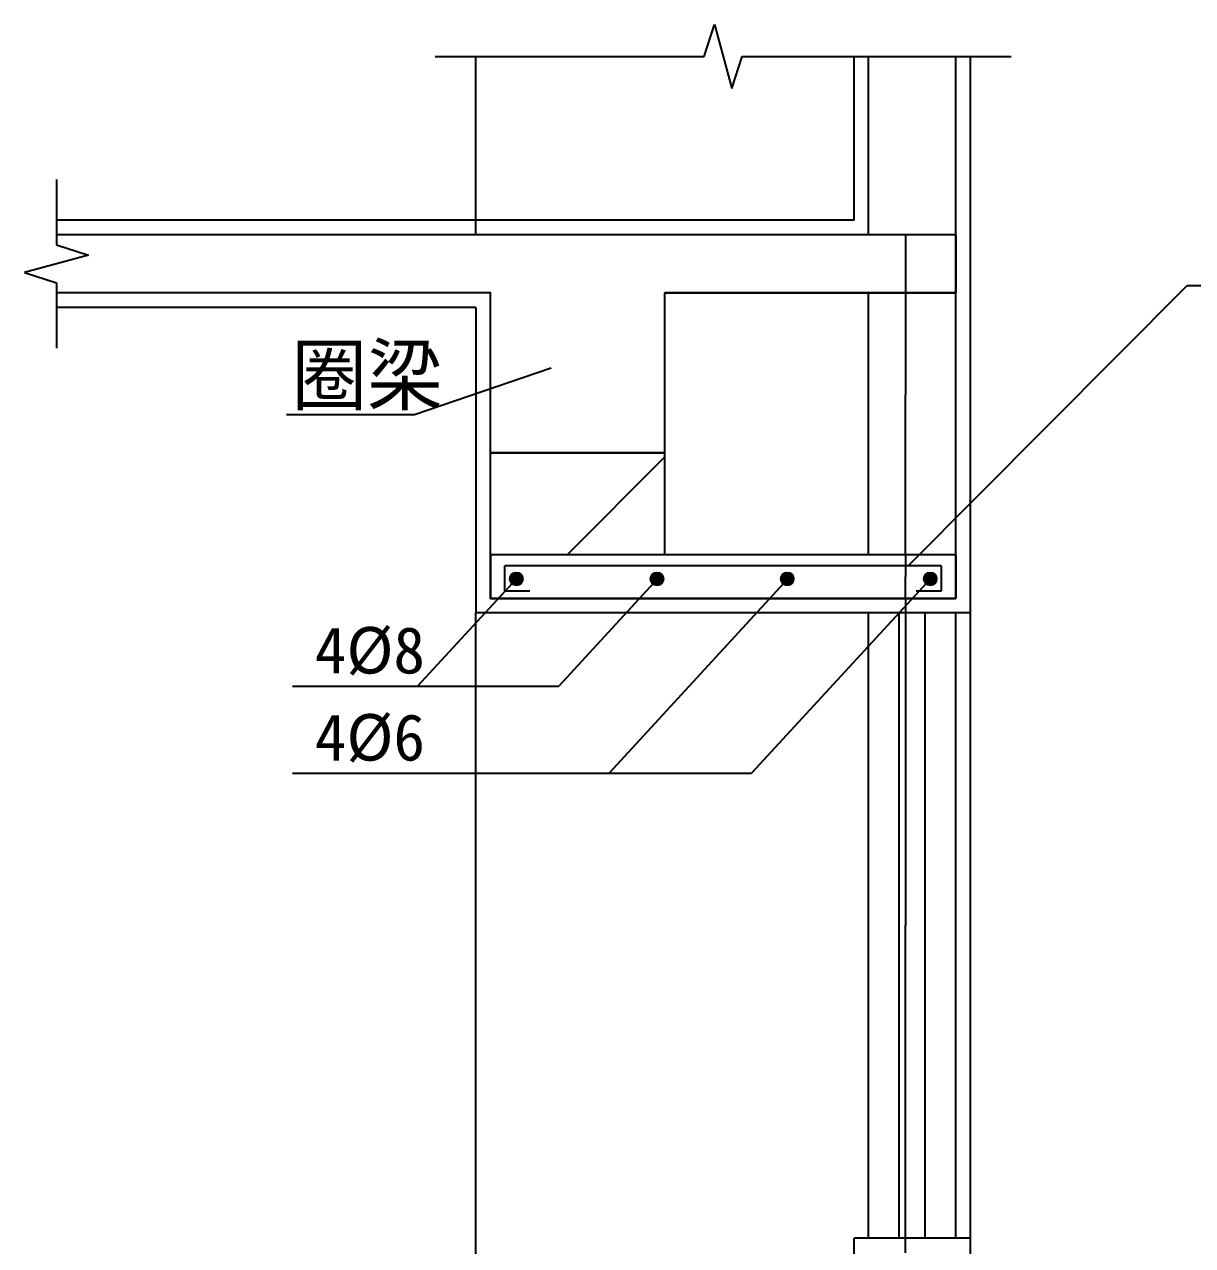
# Model space of a CAD drawing. Header units: metres. Extents: x 16 to 4383, y -1447 to 2914.
# Drawn here: x 92 to 1698, y 1236 to 2914 of the extents above; entities that cross this region are included whole.
import ezdxf

# ---------------------------------------------------------------- set-up
doc = ezdxf.new("R2010")
doc.units = ezdxf.units.M
for name, color, linetype in [('OTHER', 7, 'Continuous'), ('PUB_DIM', 3, 'Continuous'), ('PUB_TEXT', 7, 'Continuous'), ('PUB_WALL', 255, 'Continuous'), ('S_E_WALL', 4, 'Continuous'), ('S_FLOOR', 2, 'Continuous'), ('S_WALL', 255, 'Continuous'), ('S_WINDOW', 2, 'Continuous')]:
    doc.layers.add(name, color=color, linetype=linetype)
doc.dimstyles.get("Standard").update_dxf_attribs({"dimtxt": 2.5, "dimasz": 2.5, "dimexe": 1.25, "dimexo": 0.625, "dimtad": 1, "dimcen": 2.5, "dimazin": 3, "dimtfac": 1, "dimtmove": 0, "dimatfit": 3})

# ---------------------------------------------------------------- blocks, each defined once
blk = doc.blocks.new('_CLOSEDFILLED')
at = {"color": 0, "linetype": 'BYBLOCK'}
blk.add_solid([(-1, 0.2), (0, 0), (-1, -0.2)], dxfattribs=at)
blk = doc.blocks.new('*D4')
for p, q in [((1303.55, 2125.23), (1303.55, 1675.39)), ((1303.3, 1675.39), (1303.05, 1675.39)), ((1303.55, 1225.55), (1303.55, 1675.39)), ((1303.55, 1675.39), (1303.55, 1675.39)), ((1303.8, 1675.39), (1304.05, 1675.39))]:
    blk.add_line(p, q)
at = {"layer": 'Defpoints'}
for p in [(1303.55, 2125.23), (1303.55, 1675.39), (1303.55, 1225.55)]:
    blk.add_point(p, dxfattribs=at)
at = {"layer": 'PUB_DIM', "xscale": 0.25, "yscale": 0.25}
blk.add_blockref('_CLOSEDFILLED', (1303.55, 1675.39), dxfattribs=at)
at = {"layer": 'PUB_DIM', "xscale": 0.25, "yscale": 0.25, "rotation": 180}
blk.add_blockref('_CLOSEDFILLED', (1303.55, 1675.39), dxfattribs=at)
at = {"layer": 'PUB_DIM', "insert": (1303.55, 1676.515), "char_height": 1, "attachment_point": 5}
blk.add_mtext('1700', dxfattribs=at)
blk = doc.blocks.new('*D5')
for p, q in [((1303.55, 2185.23), (1303.55, 2155.23)), ((1303.3, 2155.23), (1303.05, 2155.23)), ((1303.55, 2125.23), (1303.55, 2155.23)), ((1303.55, 2155.23), (1303.55, 2155.23)), ((1303.8, 2155.23), (1304.05, 2155.23))]:
    blk.add_line(p, q)
at = {"layer": 'Defpoints'}
for p in [(1303.55, 2185.23), (1303.55, 2155.23), (1303.55, 2125.23)]:
    blk.add_point(p, dxfattribs=at)
at = {"layer": 'PUB_DIM', "xscale": 0.25, "yscale": 0.25}
blk.add_blockref('_CLOSEDFILLED', (1303.55, 2155.23), dxfattribs=at)
at = {"layer": 'PUB_DIM', "xscale": 0.25, "yscale": 0.25, "rotation": 180}
blk.add_blockref('_CLOSEDFILLED', (1303.55, 2155.23), dxfattribs=at)
at = {"layer": 'PUB_DIM', "insert": (1303.55, 2156.355), "char_height": 1, "attachment_point": 5}
blk.add_mtext('0', dxfattribs=at)
blk = doc.blocks.new('*D22')
for p, q in [((1303.55, 2625.23), (1303.55, 2405.23)), ((1303.3, 2405.23), (1303.05, 2405.23)), ((1303.55, 2185.23), (1303.55, 2405.23)), ((1303.55, 2405.23), (1303.55, 2405.23)), ((1303.8, 2405.23), (1304.05, 2405.23))]:
    blk.add_line(p, q)
at = {"layer": 'Defpoints'}
for p in [(1303.55, 2625.23), (1303.55, 2405.23), (1303.55, 2185.23)]:
    blk.add_point(p, dxfattribs=at)
at = {"layer": 'PUB_DIM', "xscale": 0.25, "yscale": 0.25}
blk.add_blockref('_CLOSEDFILLED', (1303.55, 2405.23), dxfattribs=at)
at = {"layer": 'PUB_DIM', "xscale": 0.25, "yscale": 0.25, "rotation": 180}
blk.add_blockref('_CLOSEDFILLED', (1303.55, 2405.23), dxfattribs=at)
at = {"layer": 'PUB_DIM', "insert": (1303.55, 2406.355), "char_height": 1, "attachment_point": 5}
blk.add_mtext('240', dxfattribs=at)

msp = doc.modelspace()

# ---------------------------------------------------------------- hatches: boundary and pattern name
at = {"layer": 'PUB_TEXT'}
h = msp.add_hatch(dxfattribs=at)
h.set_pattern_fill('ANSI31', scale=300)
h.paths.add_polyline_path([(732.75, 2325.23), (732.75, 2185.23), (972.75, 2185.23), (972.75, 2325.23)])
h = msp.add_hatch(dxfattribs=at)
h.set_pattern_fill('SOLID')
h.paths.add_polyline_path([(759.7, 2152.17, 1), (777.27, 2152.17, 1)])
h = msp.add_hatch(dxfattribs=at)
h.set_pattern_fill('SOLID')
h.paths.add_polyline_path([(953.02, 2152.17, 1), (970.59, 2152.17, 1)])
h = msp.add_hatch(dxfattribs=at)
h.set_pattern_fill('SOLID')
h.paths.add_polyline_path([(1132.15, 2152.17, 1), (1149.72, 2152.17, 1)])
h = msp.add_hatch(dxfattribs=at)
h.set_pattern_fill('SOLID')
h.paths.add_polyline_path([(1328.82, 2152.17, 1), (1346.39, 2152.17, 1)])

# ---------------------------------------------------------------- linework, layer by layer
at = {"layer": 'OTHER'}
for p, q in [((1026.75, 2870.38), (1040.75, 2914.38)), ((1040.75, 2914.38), (1064.75, 2826.38)), ((656.75, 2870.38), (1026.75, 2870.38)), ((1064.75, 2826.38), (1078.75, 2870.38)), ((1078.75, 2870.38), (1448.75, 2870.38)), ((136.05, 2701.23), (136.05, 2611.23)), ((136.05, 2611.23), (180.05, 2597.23)), ((180.05, 2597.23), (92.05, 2573.23)), ((92.05, 2573.23), (136.05, 2559.23)), ((136.05, 2559.23), (136.05, 2469.23))]:
    msp.add_line(p, q, dxfattribs=at)
at = {"layer": 'PUB_DIM'}
for p, q in [((628.46, 2378.13), (816.35, 2442.08)), ((452.25, 2378.13), (628.46, 2378.13)), ((1352.75, 2170.22), (752.75, 2170.22)), ((752.75, 2135.23), (752.75, 2170.22)), ((1352.75, 2170.22), (1352.75, 2135.23)), ((787.15, 2135.23), (752.75, 2135.23)), ((1352.75, 2135.23), (1318.36, 2135.23))]:
    msp.add_line(p, q, dxfattribs=at)
at = {"layer": 'PUB_TEXT'}
for p, q in [((1232.75, 2645.23), (1232.75, 2870.38)), ((1392.75, 125.23), (1392.75, 2870.38)), ((1232.75, 2645.23), (136.05, 2645.23)), ((1307.43, 2170.22), (1690.76, 2555.64)), ((1690.76, 2555.64), (1956.7, 2555.64)), ((712.75, 2525.23), (136.05, 2525.23)), ((712.75, 2525.23), (712.75, 2105.23)), ((768.48, 2152.17), (632.7, 2004.51)), ((962.46, 2152.17), (826.67, 2004.51)), ((1141.96, 2152.17), (896.09, 1884.79)), ((1337.79, 2152.17), (1091.92, 1884.79)), ((1392.75, 2105.23), (712.75, 2105.23)), ((460.48, 2004.51), (826.67, 2004.51)), ((460.48, 1884.79), (1091.92, 1884.79)), ((1232.75, 845.23), (1232.75, 1245.55)), ((1392.75, 1245.55), (1232.75, 1245.55))]:
    msp.add_line(p, q, dxfattribs=at)
for centre in [(768.48, 2152.17), (961.8, 2152.17), (1140.94, 2152.17), (1337.61, 2152.17)]:
    msp.add_circle(centre, 8.79, dxfattribs=at)
at = {"layer": 'PUB_WALL'}
for points in [[(1252.75, 2625.23), (1252.75, 2870.38)], [(1372.75, 2625.23), (1372.75, 2870.38)], [(972.75, 2325.23), (732.75, 2325.23), (972.75, 2325.23), (972.75, 2545.23), (1372.75, 2545.23), (1372.75, 2625.23), (136.05, 2625.23)], [(732.75, 2325.23), (732.75, 2545.23), (136.05, 2545.23)], [(1252.75, 2185.23), (1252.75, 2545.23)], [(1372.75, 2185.23), (1372.75, 2545.23)], [(732.75, 2185.23), (732.75, 2325.23)], [(972.75, 2185.23), (972.75, 2325.23)]]:
    msp.add_lwpolyline(points, dxfattribs=at)
msp.add_lwpolyline([(1372.75, 2125.23), (1372.75, 2185.23), (732.75, 2185.23), (732.75, 2125.23)], close=True, dxfattribs=at)
at = {"layer": 'S_E_WALL'}
for p, q in [((712.75, 2625.23), (712.75, 2870.38)), ((712.75, 225.23), (712.75, 2105.23))]:
    msp.add_line(p, q, dxfattribs=at)
at = {"layer": 'S_FLOOR'}
for p, q in [((1372.75, 2625.23), (136.05, 2625.23)), ((1372.75, 2625.23), (1372.75, 2545.23)), ((732.75, 2545.23), (136.05, 2545.23)), ((732.75, 2325.23), (732.75, 2545.23)), ((972.75, 2325.23), (972.75, 2545.23)), ((1372.75, 2545.23), (972.75, 2545.23)), ((732.75, 2325.23), (972.75, 2325.23)), ((1372.75, 2185.23), (732.75, 2185.23)), ((732.75, 2125.23), (732.75, 2185.23)), ((1372.75, 2185.23), (1372.75, 2125.23)), ((1372.75, 2125.23), (732.75, 2125.23))]:
    msp.add_line(p, q, dxfattribs=at)
at = {"layer": 'S_WALL'}
for p, q in [((1252.75, 2625.23), (1252.75, 2870.38)), ((1372.75, 2625.23), (1372.75, 2870.38)), ((1252.75, 2185.23), (1252.75, 2545.23)), ((1372.75, 2185.23), (1372.75, 2545.23)), ((732.75, 2185.23), (732.75, 2325.23)), ((972.75, 2185.23), (972.75, 2325.23))]:
    msp.add_line(p, q, dxfattribs=at)
at = {"layer": 'S_WINDOW'}
for p, q in [((1252.75, 1245.55), (1252.75, 2105.23)), ((1294.75, 1245.55), (1294.75, 2105.23)), ((1330.75, 1245.55), (1330.75, 2105.23)), ((1372.75, 1245.55), (1372.75, 2105.23))]:
    msp.add_line(p, q, dxfattribs=at)

# ---------------------------------------------------------------- texts
at = {"layer": 'PUB_TEXT'}
for s, height, p in [('圈梁', 80, (459.21, 2392.53)), ('4%%c8', 64, (491.24, 2022.07)), ('4%%c6', 64, (491.24, 1902.35))]:
    msp.add_text(s, height=height, dxfattribs=at).set_placement(p)

# ---------------------------------------------------------------- dimensions: what is measured, and where the dimension line sits
at = {"layer": 'PUB_DIM'}
for base, p1, p2, text, picture, middle in [((1303.55, 2405.23), (1303.55, 2185.23), (1303.55, 2625.23), '240', '*D22', (1303.55, 2406.355)), ((1303.55, 1675.39), (1303.55, 1225.55), (1303.55, 2125.23), '1700', '*D4', (1303.55, 1676.515))]:
    dim = msp.add_linear_dim(base=base, p1=p1, p2=p2, text=text, dimstyle='Standard', dxfattribs=at)
    dim.commit()
    dim.dimension.update_dxf_attribs({"geometry": picture, "text_midpoint": middle})
dim = msp.add_linear_dim(base=(1303.55, 2155.23), p1=(1303.55, 2125.23), p2=(1303.55, 2185.23), dimstyle='Standard', dxfattribs=at)
dim.commit()
dim.dimension.update_dxf_attribs({"geometry": '*D5', "text_midpoint": (1303.55, 2156.355)})

doc.saveas('drawing.dxf')
